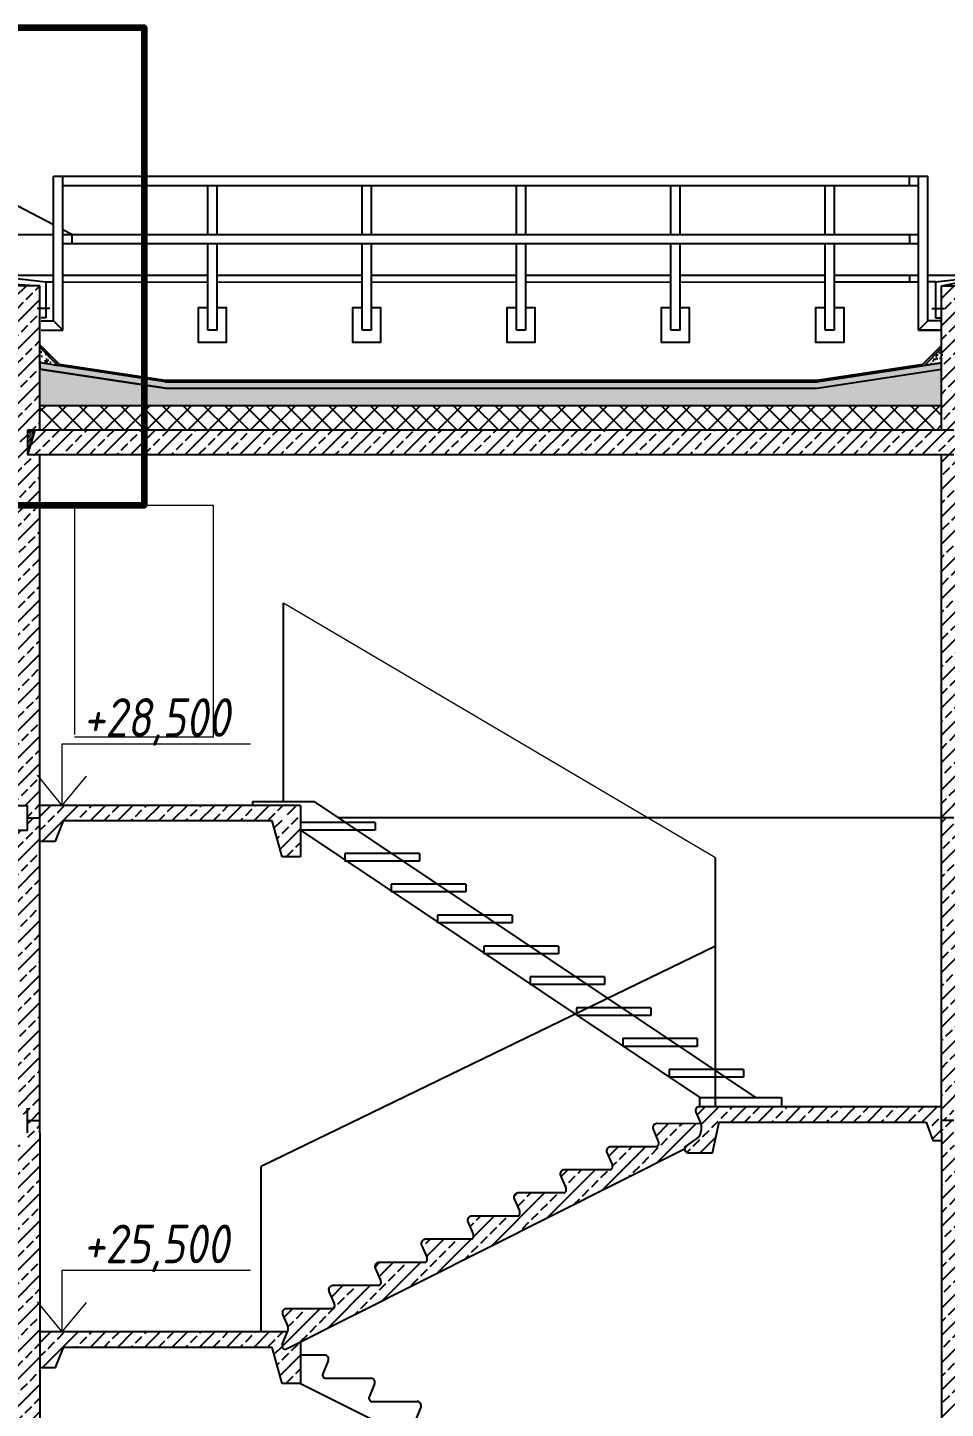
# Model space of a CAD drawing. Header units: millimetres. Extents: x -257254 to 390979, y -202328 to 355504.
# Drawn here: x 83829 to 89774, y 62230 to 71175 of the extents above; entities that cross this region are included whole.
import ezdxf
from ezdxf.enums import TextEntityAlignment as Align

# ---------------------------------------------------------------- set-up
doc = ezdxf.new("R2010")
doc.units = ezdxf.units.MM
doc.layers.add('RAZMER', color=250, linetype='Continuous', lineweight=13)
doc.layers.add('покрытия', color=6, linetype='Continuous', lineweight=18)
doc.layers.add('разрез', color=40, linetype='Continuous')
doc.layers.add('фасадик', color=7, linetype='Continuous', lineweight=25, true_color=0x51362d)
doc.styles.add('SIMPLEX', font='simplex.shx', dxfattribs={"width": 0.8, "oblique": 10})
pattern_1 = [(45, (4200, 9e-11), (-88.38835, 88.38835), []), (45, (4288.25, 9e-11), (-88.38835, 88.38835), [60, -25])]

msp = doc.modelspace()

# ---------------------------------------------------------------- hatches: boundary and pattern name
at = {"layer": 'разрез'}
h = msp.add_hatch(dxfattribs=at)
h.set_pattern_fill('JIS_STN_2.5', color=256, scale=50)
h.paths.add_polyline_path([(89829.02595, 68567.7801), (83829.02596, 68567.7801), (83829.02596, 68407.7801), (89829.02595, 68407.7801)])
h.paths.add_polyline_path([(83909.02596, 69502.09472), (83829.02596, 69502.09472), (83829.02596, 68567.7801), (83909.02596, 68567.7801)])
h.paths.add_polyline_path([(83829.02596, 69502.09472), (83749.02596, 69502.09472), (83749.02596, 68069.65659), (83829.02596, 68069.65659)])
h.paths.add_polyline_path([(83909.02596, 68407.7801), (83829.02596, 68407.7801), (83829.02596, 68069.65659), (83909.02596, 68069.65659)])
h = msp.add_hatch(dxfattribs=at)
h.set_pattern_fill('JIS_STN_2.5', color=256, scale=50)
h.paths.add_polyline_path([(89829.02595, 69502.09472), (89749.02595, 69502.09472), (89749.02595, 68567.7801), (89829.02595, 68567.7801)])
h.paths.add_polyline_path([(89829.02595, 66569.65659), (89909.02595, 66569.65659), (89909.02595, 69502.09472), (89829.02595, 69502.09472)])
h.paths.add_polyline_path([(89909.02595, 66569.65659), (89829.02595, 66569.65659), (89829.02595, 66135.34196), (89909.02595, 66135.34196)])
h.paths.add_polyline_path([(89749.02595, 66569.65659), (89829.02595, 66569.65659), (89829.02595, 68407.7801), (89749.02595, 68407.7801)])
h.paths.add_polyline_path([(89829.02595, 66569.65659), (89749.02595, 66569.65659), (89749.02595, 66055.34196), (89829.02595, 66055.34196)])
h = msp.add_hatch(dxfattribs=at)
h.set_pattern_fill('AR-SAND', color=256, angle=45)
h.paths.add_polyline_path([(83909.02596, 69105.09075), (83909.02596, 69002.09472), (84027.69389, 68984.22665)])
h = msp.add_hatch(dxfattribs=at)
h.set_pattern_fill('AR-SAND', color=256, angle=45)
h.paths.add_polyline_path([(89754.93418, 69105.09075), (89754.93418, 69002.09472), (89636.26624, 68984.22665)])
h = msp.add_hatch(dxfattribs=at)
h.set_pattern_fill('AR-SAND', color=256, scale=30, angle=45)
h.paths.add_polyline_path([(83909.02596, 69002.09472), (83909.02596, 68962.09472), (84722.44285, 68839.61687), (88943.88138, 68839.61687), (89749.02595, 68962.16466), (89749.02595, 69002.09472), (88941.51708, 68879.54693), (84722.44285, 68879.61687)])
h = msp.add_hatch(dxfattribs=at)
h.set_pattern_fill('AR-SAND', color=256, angle=45)
h.paths.add_polyline_path([(83909.02596, 69002.09472), (83909.02596, 68962.09472), (84722.44285, 68839.61687), (88943.88138, 68839.61687), (89749.02595, 68962.16466), (89749.02595, 69002.09472), (88941.51708, 68879.54693), (84722.44285, 68879.61687)])
h = msp.add_hatch(dxfattribs=at)
h.set_pattern_fill('GRAVEL', color=256, scale=5, angle=45)
h.paths.add_polyline_path([(89749.02595, 68962.16466), (88943.88138, 68839.61687), (84722.44285, 68839.61687), (83909.02596, 68962.09472), (83909.02596, 68727.7801), (89749.02595, 68727.7801)])
h = msp.add_hatch(dxfattribs=at)
h.set_pattern_fill('NET', color=256, scale=30, angle=45)
h.paths.add_polyline_path([(89749.02595, 68727.7801), (83909.02596, 68727.7801), (83909.02596, 68567.7801), (89749.02595, 68567.7801)])
h = msp.add_hatch(dxfattribs=at)
h.set_pattern_fill('AR-SAND', color=256, scale=0.3, angle=-90)
h.set_pattern_definition([(307.5, (-6000, 2432.438), (14.6823971, 0.4800094), [0, -11.5824, 0, -12.954, 0, -12.3825]), (277.5, (-6000, 2432.438), (21.504753, -13.4856985), [0, -6.2484, 0, -10.4394, 0, -4.0005]), (237.5, (-6000, 2441.811), (0.0431155, -23.7297711), [0, -3.81, 0, -13.716, 0, -17.907]), (227.5, (-6000, 2441.81), (6.6878797, -22.9066936), [0, -1.905, 0, -8.9916, 0, -10.287])])
h.paths.add_polyline_path([(83875.39769, 68567.7801), (83829.02596, 68567.7801), (83829.02596, 68407.7801)])
h = msp.add_hatch(dxfattribs=at)
h.set_pattern_fill('JIS_STN_2.5', color=256, scale=50)
h.paths.add_polyline_path([(83829.02596, 68070.55359), (83749.02596, 68070.55359), (83749.02596, 66135.34196), (83829.02596, 66135.34196)])
h.paths.add_polyline_path([(83909.02596, 68070.05525), (83829.02596, 68070.05525), (83829.02596, 66135.34196), (83829.02596, 66055.34196), (83909.02596, 66055.34196)])
h = msp.add_hatch(dxfattribs=at)
h.set_pattern_fill('JIS_STN_2.5', color=256, scale=50)
h.set_pattern_definition([(45, (-1e-10, 27410), (-88.38835, 88.38835), []), (45, (88.25, 27410), (-88.38835, 88.38835), [60, -25])])
edge = h.paths.add_edge_path()
edge.add_line((85597.17711, 66135.34196), (85479.02596, 66135.34196))
edge.add_line((85479.02596, 66135.34196), (85206.49188, 66135.34196))
edge.add_line((85206.49188, 66135.34196), (83909.02596, 66135.34196))
edge.add_line((83909.02596, 66135.34196), (83909.02596, 65904.07491))
edge.add_line((83909.02596, 65904.07491), (84009.02562, 65904.33372))
edge.add_line((84009.02562, 65904.33372), (84061.22173, 66035.34196))
edge.add_line((84061.22173, 66035.34196), (85413.99121, 66035.34196))
edge.add_line((85413.99121, 66035.34196), (85479.02596, 65801.96428))
edge.add_line((85479.02596, 65801.96428), (85597.17711, 65801.96428))
edge.add_line((85597.17711, 65801.96428), (85597.17711, 66070.89888))
edge.add_line((85597.17711, 66070.89888), (85514.74874, 66029.45245))
edge.add_arc((85498.81258, 66044.468), 21.89584, 154.644838768, 316.703661435, ccw=False)
edge.add_line((85479.02596, 66053.84441), (85597.17711, 66135.34196))
h = msp.add_hatch(dxfattribs=at)
h.set_pattern_fill('JIS_STN_2.5', color=256, scale=50)
h.set_pattern_definition(pattern_1)
h.paths.add_polyline_path([(83909.02596, 66055.34196), (83829.02596, 66055.34196), (83829.02596, 64095.34196), (83909.02596, 64095.34196)])
h.paths.add_polyline_path([(83829.02596, 65975.34196), (83749.02596, 65975.34196), (83749.02596, 64135.34196), (83829.02596, 64135.34196)])
h = msp.add_hatch(dxfattribs=at)
h.set_pattern_fill('JIS_STN_2.5', color=256, scale=50)
h.set_pattern_definition([(45, (10200, -1e-09), (-88.38835, 88.38835), []), (45, (10288.25, -1e-09), (-88.38835, 88.38835), [60, -25])])
h.paths.add_polyline_path([(89909.02595, 65975.34196), (89829.02595, 65975.34196), (89829.02595, 64175.34196), (89909.02595, 64175.34196)])
h.paths.add_polyline_path([(89829.02595, 66055.34196), (89749.02595, 66055.34196), (89749.02595, 64095.34196), (89829.02595, 64095.34196)])
h = msp.add_hatch(dxfattribs=at)
h.set_pattern_fill('JIS_STN_2.5', color=256, scale=50)
h.set_pattern_definition([(45, (-4e-11, 23959.43), (-88.38835, 88.38835), []), (45, (88.25, 23959.43), (-88.38835, 88.38835), [60, -25])])
h.paths.add_polyline_path([(89749.02595, 64184.77389), (88182.95749, 64184.77389, 0.5443189108), (88158.5928, 64146.23703), (88191.90102, 64069.08177, -0.1806301525), (88179.02596, 63988.91541), (88086.43074, 63922.03413, 0.5342807523), (88111.89286, 63884.77389), (88265.39149, 63884.77389), (88309.02596, 64084.44764), (89649.02596, 64084.44764), (89693.67318, 63964.85119), (89749.02595, 63964.85119)])
h = msp.add_hatch(dxfattribs=at)
h.set_pattern_fill('JIS_STN_2.5', color=256, scale=50)
h.set_pattern_definition(pattern_1)
h.paths.add_polyline_path([(83829.02596, 63935.34196), (83749.02596, 63935.34196), (83749.02596, 61135.34196), (83829.02596, 61135.34196)])
h.paths.add_polyline_path([(83909.02596, 64095.34196), (83829.02596, 64095.34196), (83829.02596, 61095.34196), (83909.02596, 61095.34196)])
h = msp.add_hatch(dxfattribs=at)
h.set_pattern_fill('JIS_STN_2.5', color=256, scale=50)
h.set_pattern_definition([(45, (1e-11, 24000), (-88.38835, 88.38835), []), (45, (88.25, 24000), (-88.38835, 88.38835), [60, -25])])
h.paths.add_polyline_path([(88111.89286, 63925.34196, -0.5342807523), (88086.43074, 63962.6022), (88179.02596, 64029.48348, 0.1012247944), (88193.43022, 64073.70547), (87905.94558, 64075.34196, 0.5443189108), (87881.58089, 64036.8051), (87914.88911, 63959.64984, -0.5061795184), (87902.01404, 63925.34196), (87605.94558, 63925.34196, 0.5443189108), (87581.58089, 63886.8051), (87614.88911, 63809.64984, -0.5061795184), (87602.01404, 63775.34196), (87305.94558, 63775.34196, 0.5443189108), (87281.58089, 63736.8051), (87314.88911, 63659.64984, -0.5061795184), (87302.01404, 63625.34196), (87005.94558, 63625.34196, 0.5443189108), (86981.58089, 63586.8051), (87014.88911, 63509.64984, -0.5061795184), (87002.01404, 63475.34196), (86705.94558, 63475.34196, 0.5443189108), (86681.58089, 63436.8051), (86714.88911, 63359.64984, -0.5061795184), (86702.01404, 63325.34196), (86405.94558, 63325.34196, 0.4772621166), (86379.73086, 63292.26329), (86620.34398, 63175.36508)])
h.paths.add_polyline_path([(86620.34398, 63175.36508), (86379.73086, 63292.26329, 0.0532288538), (86381.58089, 63286.8051), (86414.88911, 63209.64984, -0.5061795184), (86402.01404, 63175.34196), (86105.94558, 63175.34196, 0.5443189108), (86081.58089, 63136.8051), (86114.88911, 63059.64984, -0.5061795184), (86102.01404, 63025.34196), (85805.94558, 63025.34196, 0.5443189108), (85781.58089, 62986.8051), (85814.88911, 62909.64984, -0.5061795184), (85802.01404, 62875.34196), (85505.94558, 62875.34196, 0.5443189108), (85481.58089, 62836.8051), (85514.4836, 62760.58916, -0.2572552717), (85511.58347, 62725.34196), (85479.02596, 62643.84441, 0.8545246684), (85514.74874, 62619.45245)])
h = msp.add_hatch(dxfattribs=at)
h.set_pattern_fill('JIS_STN_2.5', color=256, scale=50)
h.paths.add_polyline_path([(89909.02595, 63935.34196), (89829.02595, 63935.34196), (89829.02595, 61135.34196), (89909.02595, 61135.34196)])
h.paths.add_polyline_path([(89829.02595, 64095.34196), (89749.02595, 64095.34196), (89749.02595, 64015.34196), (89749.02595, 61095.34196), (89829.02595, 61095.34196), (89829.02595, 61175.34196)])
h = msp.add_hatch(dxfattribs=at)
h.set_pattern_fill('JIS_STN_2.5', color=256, scale=50)
h.set_pattern_definition([(45, (-1e-10, 24000), (-88.38835, 88.38835), []), (45, (88.25, 24000), (-88.38835, 88.38835), [60, -25])])
h.paths.add_polyline_path([(85511.58347, 62725.34196), (85479.02596, 62725.34196), (85206.49188, 62725.34196), (83909.02596, 62725.34196), (83909.02596, 62494.07491), (84009.02562, 62494.33372), (84061.22173, 62625.34196), (85413.99121, 62625.34196), (85479.02596, 62391.96428), (85597.17711, 62391.96428), (85597.17711, 62660.89888), (85514.74874, 62619.45245, -0.8545246684), (85479.02596, 62643.84441)])

# ---------------------------------------------------------------- linework, layer by layer
at = {"layer": 'покрытия'}
for p, q in [((85033.30754, 68079.77663), (84133.30754, 68079.77663)), ((84133.30754, 68079.77663), (84133.30754, 66595.23234)), ((85033.30754, 66579.77663), (85033.30754, 68079.77663)), ((88284.66855, 65796.36528), (85486.73115, 67445.91704)), ((84133.30754, 66579.77663), (85033.30754, 66579.77663)), ((84053.78244, 66135.34196), (84053.78244, 66535.34196)), ((84053.78244, 66535.34196), (85272.53976, 66535.34196)), ((84053.78244, 66135.34196), (83893.70598, 66331.07629)), ((84053.78244, 66135.34196), (84210.55283, 66325.6084)), ((84053.78244, 62725.34196), (84053.78244, 63125.34196)), ((84053.78244, 63125.34196), (85272.53976, 63125.34196)), ((84053.78244, 62725.34196), (83893.70598, 62921.07629)), ((84053.78244, 62725.34196), (84210.55283, 62915.6084))]:
    msp.add_line(p, q, dxfattribs=at)
at = {"layer": 'разрез'}
for p, q in [((83996.74579, 69896.13571), (82959.02596, 70437.5153)), ((83996.74579, 69275.15205), (83996.74579, 70211.35088)), ((83996.74579, 70211.35088), (89661.30612, 70211.35088)), ((84056.74579, 69215.15205), (84056.74579, 70211.35088)), ((84056.74579, 70151.35088), (89601.30612, 70151.35088)), ((84996.74579, 69835.25862), (84996.74579, 70151.35088)), ((85056.74579, 69835.25862), (85056.74579, 70151.35088)), ((85996.74579, 69835.25862), (85996.74579, 70151.35088)), ((86056.74579, 69835.25862), (86056.74579, 70151.35088)), ((86996.74579, 69835.25862), (86996.74579, 70151.35088)), ((87056.74579, 69835.25862), (87056.74579, 70151.35088)), ((87996.74579, 69835.25862), (87996.74579, 70151.35088)), ((88056.74579, 69835.25862), (88056.74579, 70151.35088)), ((88996.74579, 69835.25862), (88996.74579, 70151.35088)), ((89056.74579, 69835.25862), (89056.74579, 70151.35088)), ((89541.30612, 70151.35088), (89541.30612, 70211.35088)), ((89601.30612, 69215.15205), (89601.30612, 70211.35088)), ((89661.30612, 69275.15205), (89661.30612, 70211.35088)), ((84996.74579, 69835.25862), (84996.74579, 70002.16808)), ((85056.74579, 69835.25862), (85056.74579, 70002.16808)), ((85996.74579, 69835.25862), (85996.74579, 70002.16808)), ((86056.74579, 69835.25862), (86056.74579, 70002.16808)), ((86996.74579, 69835.25862), (86996.74579, 70002.16808)), ((87056.74579, 69835.25862), (87056.74579, 70002.16808)), ((87996.74579, 69835.25862), (87996.74579, 70002.16808)), ((88056.74579, 69835.25862), (88056.74579, 70002.16808)), ((88996.74579, 69835.25862), (88996.74579, 70002.16808)), ((89056.74579, 69835.25862), (89056.74579, 70002.16808)), ((84115.03996, 69834.42151), (84056.74579, 69864.83364)), ((83465.34743, 69834.42151), (83996.74579, 69834.42151)), ((84056.74579, 69835.25862), (89601.30612, 69835.25862)), ((84056.74579, 69834.42151), (84115.03996, 69834.42151)), ((84056.74579, 69775.25862), (89601.30612, 69775.25862)), ((84116.74579, 69775.25862), (84116.74579, 69835.25862)), ((84996.74579, 69275.15205), (84996.74579, 69775.25862)), ((85056.74579, 69215.15205), (85056.74579, 69775.25862)), ((85996.74579, 69275.15205), (85996.74579, 69775.25862)), ((86056.74579, 69215.15205), (86056.74579, 69775.25862)), ((86996.74579, 69275.15205), (86996.74579, 69775.25862)), ((87056.74579, 69215.15205), (87056.74579, 69775.25862)), ((87996.74579, 69275.15205), (87996.74579, 69775.25862)), ((88056.74579, 69215.15205), (88056.74579, 69775.25862)), ((88996.74579, 69275.15205), (88996.74579, 69775.25862)), ((89056.74579, 69215.15205), (89056.74579, 69775.25862)), ((89541.30612, 69835.25862), (89541.30612, 69775.25862)), ((83559.02596, 69571.54721), (83996.74579, 69571.54721)), ((83559.02596, 69571.54721), (83947.29828, 69526.83871)), ((83642.39148, 69519.41548), (83909.02596, 69502.09472)), ((83909.02596, 69502.09472), (83749.02596, 69502.09472)), ((83909.02596, 68567.7801), (83909.02596, 69502.09472)), ((83947.29828, 69526.83871), (83947.29828, 69294.65464)), ((83947.29828, 69526.83871), (83996.74579, 69526.83871)), ((83947.29828, 69526.83871), (83947.29828, 69294.65464)), ((84056.74579, 69571.54721), (84996.74579, 69571.54721)), ((84056.74579, 69526.83871), (84996.74579, 69525.20534)), ((85056.74579, 69571.54721), (85996.74579, 69571.54721)), ((85056.74579, 69526.83871), (85996.74579, 69525.20534)), ((86056.74579, 69571.54721), (86996.74579, 69571.54721)), ((86056.74579, 69526.83871), (86996.74579, 69525.20534)), ((87056.74579, 69571.54721), (87996.74579, 69571.54721)), ((87056.74579, 69526.83871), (87996.74579, 69525.20534)), ((88056.74579, 69571.54721), (88996.74579, 69571.54721)), ((88056.74579, 69526.83871), (88996.74579, 69525.20534)), ((89056.74579, 69571.54721), (89601.30612, 69571.54721)), ((89056.74579, 69526.83871), (89601.30612, 69526.83871)), ((89541.30612, 69571.54721), (89541.30612, 69526.83871)), ((89661.30612, 69571.54721), (90099.02596, 69571.54721)), ((89710.75363, 69526.83871), (89661.30612, 69526.83871)), ((89710.75363, 69526.83871), (90099.02596, 69571.54721)), ((89710.75363, 69526.83871), (89710.75363, 69294.65464)), ((89710.75363, 69526.83871), (89710.75363, 69294.65464)), ((89749.02595, 69502.09472), (89909.02595, 69533.62572)), ((89749.02595, 68567.7801), (89749.02595, 69502.09472)), ((89749.02595, 69502.09472), (89909.02595, 69502.09472)), ((83972.06161, 69355.99831), (83891.72298, 69355.99831)), ((83972.06161, 69355.99831), (83891.72298, 69355.99831)), ((89685.9903, 69355.99831), (89766.32893, 69355.99831)), ((83947.29828, 69294.65464), (83917.29828, 69294.65464)), ((83917.29828, 69275.15205), (83996.74579, 69275.15205)), ((83996.74579, 69275.15205), (84056.74579, 69215.15205)), ((84996.74579, 69215.15205), (84996.74579, 69275.15205)), ((85996.74579, 69215.15205), (85996.74579, 69275.15205)), ((86996.74579, 69215.15205), (86996.74579, 69275.15205)), ((87996.74579, 69215.15205), (87996.74579, 69275.15205)), ((88996.74579, 69215.15205), (88996.74579, 69275.15205)), ((89661.30612, 69275.15205), (89601.30612, 69215.15205)), ((89661.30612, 69275.15205), (89601.30612, 69215.15205)), ((89749.02595, 69275.15205), (89661.30612, 69275.15205)), ((89710.75363, 69294.65464), (89749.02595, 69294.65464)), ((83917.29828, 69215.15205), (84056.74579, 69215.15205)), ((85056.74579, 69215.15205), (84996.74579, 69215.15205)), ((86056.74579, 69215.15205), (85996.74579, 69215.15205)), ((87056.74579, 69215.15205), (86996.74579, 69215.15205)), ((88056.74579, 69215.15205), (87996.74579, 69215.15205)), ((89056.74579, 69215.15205), (88996.74579, 69215.15205)), ((89740.75363, 69215.15205), (89601.30612, 69215.15205)), ((89601.30612, 69215.15205), (89749.02595, 69215.15205)), ((83909.02596, 69120.36824), (84044.61955, 68984.22665)), ((83909.02596, 69105.09075), (84027.69389, 68984.22665)), ((89749.02595, 69114.43614), (89629.29404, 68994.22034)), ((89749.02595, 69099.07319), (89636.26624, 68984.22665)), ((84722.44285, 68879.61687), (83909.02596, 69002.09472)), ((84034.90621, 68993.97924), (84722.44305, 68891.36834)), ((88941.51708, 68879.54693), (89749.02595, 69002.09472)), ((88941.51708, 68891.36834), (89629.29404, 68994.22034)), ((84722.44285, 68839.61687), (83909.02596, 68962.09472)), ((84722.44285, 68879.61687), (88941.51708, 68879.54693)), ((84722.44305, 68891.36834), (88941.51708, 68891.36834)), ((88941.51708, 68839.61687), (89749.02595, 68962.16466)), ((84722.44285, 68839.61687), (88943.88138, 68839.61687)), ((83909.02596, 68727.7801), (89749.02595, 68727.7801)), ((89829.02595, 68567.7801), (83829.02596, 68567.7801)), ((83829.02596, 68567.7801), (83829.02596, 68407.7801)), ((83875.39769, 68567.7801), (83829.02596, 68407.7801)), ((89829.02595, 68407.7801), (83829.02596, 68407.7801)), ((83909.02596, 64015.34196), (83909.02596, 68407.7801)), ((89749.02595, 64015.34196), (89749.02595, 68407.7801)), ((85486.73115, 66159.77398), (85486.73115, 67445.91704)), ((75471.57699, 66135.34196), (83829.02596, 66135.34196)), ((83829.02596, 65975.34196), (83829.02596, 66135.34196)), ((85597.17711, 66135.34196), (83909.02596, 66135.34196)), ((85687.19862, 66159.77398), (85286.26367, 66159.77398)), ((85286.26367, 66159.77398), (85286.26367, 66135.34196)), ((85597.17711, 66135.34196), (85597.17711, 65801.96428)), ((85687.19862, 66159.77398), (88545.36131, 64244.34919)), ((83829.02596, 66055.34196), (83909.02596, 66055.34196)), ((84009.02562, 65904.33372), (84061.22173, 66035.34196)), ((85413.99121, 66035.34196), (84061.22173, 66035.34196)), ((85479.02596, 65801.96428), (85413.99121, 66035.34196)), ((86079.73685, 66025.34196), (85597.17711, 66025.34196)), ((85884.66855, 66025.34196), (85597.17711, 66025.34196)), ((89749.02595, 66055.34196), (85843.03022, 66055.34196)), ((86079.73685, 66025.34196), (86079.73685, 65975.34196)), ((89829.02595, 66055.34196), (89749.02595, 66055.34196)), ((75429.02596, 65975.34196), (83829.02596, 65975.34196)), ((86079.73685, 65975.34196), (85597.17711, 65975.34196)), ((85597.17711, 65975.34196), (88183.50379, 64244.34919)), ((83909.02596, 65904.07491), (84009.02562, 65904.33372)), ((85597.17711, 65801.96428), (85479.02596, 65801.96428)), ((85884.66855, 65825.34196), (85884.66855, 65775.34196)), ((86184.66855, 65825.34196), (85884.66855, 65825.34196)), ((86367.22828, 65825.34196), (85884.66855, 65825.34196)), ((86184.66855, 65775.34196), (85884.66855, 65775.34196)), ((86367.22828, 65775.34196), (85884.66855, 65775.34196)), ((86367.22828, 65825.34196), (86367.22828, 65775.34196)), ((88284.66855, 64244.34919), (88284.66855, 65796.36528)), ((86184.66855, 65625.34196), (86184.66855, 65575.34196)), ((86484.66855, 65625.34196), (86184.66855, 65625.34196)), ((86667.22828, 65625.34196), (86184.66855, 65625.34196)), ((86667.22828, 65575.34196), (86184.66855, 65575.34196)), ((86484.66855, 65575.34196), (86197.17711, 65575.34196)), ((86667.22828, 65625.34196), (86667.22828, 65575.34196)), ((86484.66855, 65425.34196), (86484.66855, 65375.34196)), ((86784.66855, 65425.34196), (86484.66855, 65425.34196)), ((86967.22828, 65425.34196), (86484.66855, 65425.34196)), ((86967.22828, 65425.34196), (86967.22828, 65375.34196)), ((86967.22828, 65375.34196), (86484.66855, 65375.34196)), ((86784.66855, 65375.34196), (86497.17711, 65375.34196)), ((88284.66855, 65225.34196), (85342.75892, 63796.06022)), ((86784.66855, 65225.34196), (86784.66855, 65175.34196)), ((87084.66855, 65225.34196), (86784.66855, 65225.34196)), ((87267.22828, 65225.34196), (86784.66855, 65225.34196)), ((87267.22828, 65225.34196), (87267.22828, 65175.34196)), ((88284.66855, 64244.34919), (88284.66855, 65225.34196)), ((88284.66855, 64244.34919), (88284.66855, 65225.34196)), ((87267.22828, 65175.34196), (86784.66855, 65175.34196)), ((87084.66855, 65175.34196), (86797.17711, 65175.34196)), ((87084.66855, 65025.34196), (87084.66855, 64975.34196)), ((87384.66855, 65025.34196), (87084.66855, 65025.34196)), ((87567.22828, 65025.34196), (87084.66855, 65025.34196)), ((87567.22828, 64975.34196), (87084.66855, 64975.34196)), ((87384.66855, 64975.34196), (87097.17711, 64975.34196)), ((87567.22828, 65025.34196), (87567.22828, 64975.34196)), ((87384.66855, 64825.34196), (87384.66855, 64775.34196)), ((87684.66855, 64825.34196), (87384.66855, 64825.34196)), ((87867.22828, 64825.34196), (87384.66855, 64825.34196)), ((87867.22828, 64775.34196), (87384.66855, 64775.34196)), ((87684.66855, 64775.34196), (87397.17711, 64775.34196)), ((87867.22828, 64825.34196), (87867.22828, 64775.34196)), ((87684.66855, 64625.34196), (87684.66855, 64575.34196)), ((87984.66855, 64625.34196), (87684.66855, 64625.34196)), ((88167.22828, 64625.34196), (87684.66855, 64625.34196)), ((88167.22828, 64625.34196), (88167.22828, 64575.34196)), ((88167.22828, 64575.34196), (87684.66855, 64575.34196)), ((87984.66855, 64575.34196), (87697.17711, 64575.34196)), ((87984.66855, 64425.34196), (87984.66855, 64375.34196)), ((88284.66855, 64425.34196), (87984.66855, 64425.34196)), ((88467.22828, 64425.34196), (87984.66855, 64425.34196)), ((88284.66855, 64185.34196), (88284.66855, 64425.34196)), ((88467.22828, 64425.34196), (88467.22828, 64375.34196)), ((88467.22828, 64375.34196), (87984.66855, 64375.34196)), ((88284.66855, 64375.34196), (87997.17711, 64375.34196)), ((88183.50379, 64244.34919), (88712.01692, 64244.34919)), ((88183.50379, 64185.34196), (88183.50379, 64244.34919)), ((88712.01692, 64244.34919), (88712.01692, 64185.34196)), ((83829.02596, 64015.34196), (83829.02596, 64175.34196)), ((88158.04168, 64148.08173), (88191.90102, 64069.64984)), ((88158.04168, 64148.08173), (88191.90102, 64069.64984)), ((88179.02596, 64185.34196), (89749.02595, 64185.34196)), ((83829.02596, 64095.34196), (83909.02596, 64095.34196)), ((88193.43022, 64073.70547), (87905.94558, 64075.34196)), ((88265.39149, 63885.34196), (88309.02596, 64085.01571)), ((88265.39149, 63885.34196), (88309.02596, 64085.01571)), ((88309.02596, 64085.01571), (89649.02596, 64085.01571)), ((89649.02596, 64085.01571), (89693.67318, 63965.41926)), ((89829.02595, 64095.34196), (89749.02595, 64095.34196)), ((83909.02596, 64015.34196), (83909.02596, 36935.34196)), ((87881.02976, 64038.08173), (87914.88911, 63959.64984)), ((88086.43074, 63922.6022), (88179.02596, 63989.48348)), ((89693.67318, 63965.41926), (89749.02595, 63965.41926)), ((89749.02595, 64015.34196), (89749.02595, 37175.34196)), ((85514.74874, 62619.45245), (88084.49064, 63911.56365)), ((87581.02976, 63888.08173), (87614.88911, 63809.64984)), ((87902.01404, 63925.34196), (87605.94558, 63925.34196)), ((88111.89286, 63885.34196), (88265.39149, 63885.34196)), ((88111.89286, 63885.34196), (88265.39149, 63885.34196)), ((85342.75892, 62725.34196), (85342.75892, 63796.06022)), ((87602.01404, 63775.34196), (87305.94558, 63775.34196)), ((87281.02976, 63738.08173), (87314.88911, 63659.64984)), ((87302.01404, 63625.34196), (87005.94558, 63625.34196)), ((86981.02976, 63588.08173), (87014.88911, 63509.64984)), ((86681.02976, 63438.08173), (86714.88911, 63359.64984)), ((87002.01404, 63475.34196), (86705.94558, 63475.34196)), ((86381.02976, 63288.08173), (86414.88911, 63209.64984)), ((86702.01404, 63325.34196), (86405.94558, 63325.34196)), ((86702.01404, 63325.34196), (86405.94558, 63325.34196)), ((86402.01404, 63175.34196), (86105.94558, 63175.34196)), ((86081.02976, 63138.08173), (86114.88911, 63059.64984)), ((85781.02976, 62988.08173), (85814.88911, 62909.64984)), ((86102.01404, 63025.34196), (85806.49188, 63025.34196)), ((85481.02976, 62838.08173), (85514.88911, 62759.64984)), ((85802.01404, 62875.34196), (85505.94558, 62875.34196)), ((85479.02596, 62725.34196), (83909.02596, 62725.34196)), ((85479.02596, 62725.34196), (85206.49188, 62725.34196)), ((85479.02596, 62643.84441), (85511.58347, 62725.34196)), ((85511.58347, 62725.34196), (85479.02596, 62725.34196)), ((84009.02562, 62494.33372), (84061.22173, 62625.34196)), ((85413.99121, 62625.34196), (84061.22173, 62625.34196)), ((85479.02596, 62391.96428), (85413.99121, 62625.34196)), ((85597.17711, 62660.89888), (85597.17711, 62391.96428)), ((85751.56003, 62575.34196), (85597.17711, 62575.34196)), ((85777.02215, 62538.08173), (85743.1628, 62459.64984)), ((83909.02596, 62494.07491), (84009.02562, 62494.33372)), ((83909.02596, 62494.07491), (83909.02596, 62494.07491)), ((85597.17711, 62391.96428), (85479.02596, 62391.96428)), ((85597.17711, 62391.96428), (88178.16371, 61101.47098)), ((85756.03787, 62425.34196), (86052.10633, 62425.34196)), ((86077.02215, 62388.08173), (86043.1628, 62309.64984)), ((86056.03787, 62275.34196), (86352.10633, 62275.34196)), ((86377.02215, 62238.08173), (86343.1628, 62159.64984))]:
    msp.add_line(p, q, dxfattribs=at)
for points in [[(85056.74579, 69361.64015), (85115.67876, 69361.64015), (85115.67876, 69135.63671), (84935.31848, 69135.63671), (84935.31848, 69361.64015), (84996.74579, 69361.64015)], [(86056.74579, 69361.64015), (86115.67876, 69361.64015), (86115.67876, 69135.63671), (85935.31848, 69135.63671), (85935.31848, 69361.64015), (85996.74579, 69361.64015)], [(87056.74579, 69361.64015), (87115.67876, 69361.64015), (87115.67876, 69135.63671), (86935.31848, 69135.63671), (86935.31848, 69361.64015), (86996.74579, 69361.64015)], [(88056.74579, 69361.64015), (88115.67876, 69361.64015), (88115.67876, 69135.63671), (87935.31848, 69135.63671), (87935.31848, 69361.64015), (87996.74579, 69361.64015)], [(89056.74579, 69361.64015), (89115.67876, 69361.64015), (89115.67876, 69135.63671), (88935.31848, 69135.63671), (88935.31848, 69361.64015), (88996.74579, 69361.64015)], [(83909.02596, 69002.09472), (83909.02596, 68962.09472), (84722.44285, 68839.61687), (88943.88138, 68839.61687), (89749.02595, 68962.16466), (89749.02595, 69002.09472), (88941.51708, 68879.54693), (84722.44285, 68879.61687), (83909.02596, 69002.09472)]]:
    msp.add_lwpolyline(points, dxfattribs=at)
for centre, radius, start, end in [((88183.23064, 64158.19862), 27.14471, 89.423437034, 201.882366013), ((88183.23064, 64158.19862), 27.14471, 89.423437034, 201.882366013), ((88183.23064, 64158.19862), 27.14471, 89.423437034, 201.882366013), ((88183.23064, 64158.19862), 27.14471, 89.423437034, 201.882366013), ((87906.21873, 64048.19862), 27.14471, 89.423437034, 201.882366013), ((88078.12987, 64046.8049), 116.04209, 330.398080038, 11.353847488), ((87895.84854, 63947.22557), 22.73556, 285.734682502, 33.125077443), ((87606.21873, 63898.19862), 27.14471, 89.423437034, 201.882366013), ((88111.61971, 63912.4853), 27.14471, 158.117633987, 270.576562966), ((88111.61971, 63912.4853), 27.14471, 158.117633987, 270.576562966), ((87306.21873, 63748.19862), 27.14471, 89.423437034, 201.882366013), ((87595.84854, 63797.22557), 22.73556, 285.734682502, 33.125077443), ((87006.21873, 63598.19862), 27.14471, 89.423437034, 201.882366013), ((87295.84854, 63647.22557), 22.73556, 285.734682502, 33.125077443), ((86995.84854, 63497.22557), 22.73556, 285.734682502, 33.125077443), ((86706.21873, 63448.19862), 27.14471, 89.423437034, 201.882366013), ((86695.84854, 63347.22557), 22.73556, 285.734682502, 33.125077443), ((86406.21873, 63298.19862), 27.14471, 89.423437034, 201.882366013), ((86106.21873, 63148.19862), 27.14471, 89.423437034, 201.882366013), ((86395.84854, 63197.22557), 22.73556, 285.734682502, 33.125077443), ((86095.84854, 63047.22557), 22.73556, 285.734682502, 33.125077443), ((85806.21873, 62998.19862), 27.14471, 89.423437034, 201.882366013), ((85795.84854, 62897.22557), 22.73556, 285.734682502, 33.125077443), ((85506.21873, 62848.19862), 27.14471, 89.423437034, 201.882366013), ((85481.04728, 62745.59738), 36.64343, 326.442685259, 22.550140213), ((85498.81258, 62634.468), 21.89584, 154.644838768, 316.703661435), ((85751.83318, 62548.19862), 27.14471, 338.117633987, 90.576562967), ((85762.20337, 62447.22557), 22.73556, 146.874922556, 254.265317498), ((86051.83318, 62398.19862), 27.14471, 338.117633987, 90.576562967), ((86062.20337, 62297.22557), 22.73556, 146.874922556, 254.265317498), ((86351.83318, 62248.19862), 27.14471, 338.117633987, 90.576562967)]:
    msp.add_arc(centre, radius, start, end, dxfattribs=at)
at = {"layer": 'фасадик', "color": 1, "lineweight": 120}
msp.add_lwpolyline([(81167.7143, 71174.66278), (84583.30754, 71174.66278), (84583.30754, 68079.77663), (81167.7143, 68079.77663)], close=True, dxfattribs=at)

# ---------------------------------------------------------------- texts
at = {"layer": 'RAZMER', "color": 0, "style": 'SIMPLEX', "oblique": 10, "width": 0.8}
for s, p in [('+28,500', (84190.05616, 66505.49298)), ('+25,500', (84190.05616, 63095.49298))]:
    msp.add_text(s, height=250, dxfattribs=at).set_placement(p, align=Align.BOTTOM_LEFT)

doc.saveas('drawing.dxf')
